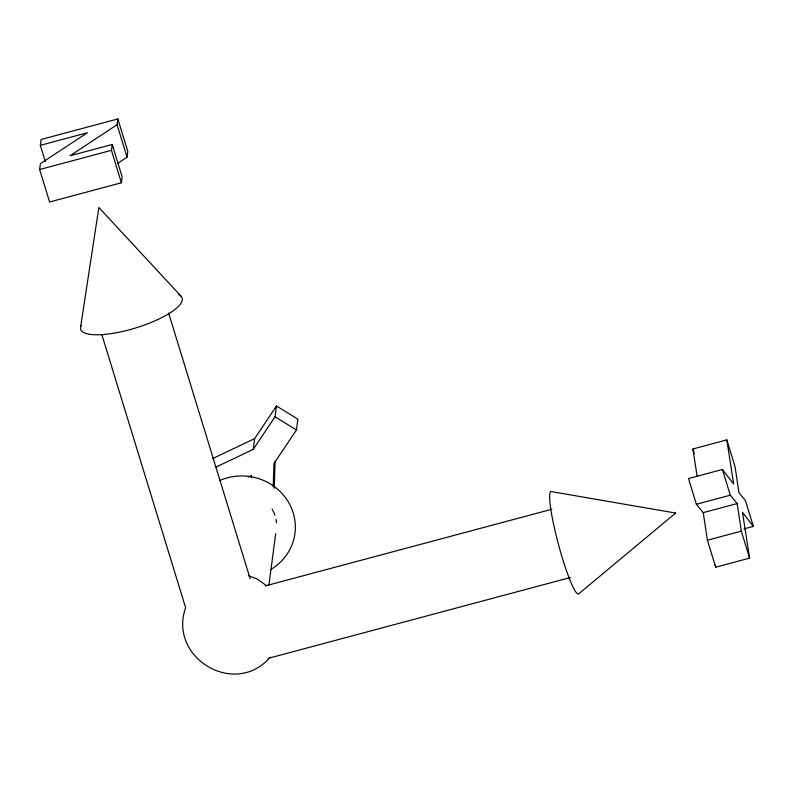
<?xml version="1.0" encoding="UTF-8"?>
<svg xmlns="http://www.w3.org/2000/svg" width="793" height="793" viewBox="0 0 793 793"><rect width="100%" height="100%" fill="white"/><g stroke="black" fill="none" stroke-linecap="round" stroke-linejoin="round"><path stroke-width="1.19" d="M273.208 486.902L273.922 463.598L296.453 429.955L297.881 419.17L276.479 405.996L254.632 438.608L253.215 449.393L215.557 467.305M274.249 488.389L275.082 461.407M251.341 477.832L251.54 475.413L248.268 477.099M45.31 161.564L40.324 145.337L41.097 139.479L117.84 118.94L127.802 151.394L127.039 157.163L117.84 163.229M117.84 118.94L117.086 124.709L70.052 155.745L112.229 144.455L122.181 176.908L121.408 182.777L49.612 201.987L39.65 169.533L40.423 163.665L87.379 132.758L40.324 145.337M121.408 182.777L111.456 150.323L112.229 144.455M253.215 449.393L275.052 416.781L276.479 405.996M268.906 585.165L275.686 533.709M80.559 327.231L98.877 207.498L181.141 296.285M270.235 657.149C234.946 698.246 167.838 657.635 185.621 607.686L101.861 334.696M212.544 458.632L254.632 438.608M39.65 169.533L111.456 150.323M697.146 476.395L692.894 448.977L726.814 439.897L735.071 466.819L738.967 492.76L745.43 500.581L753.35 526.383L743.993 528.881M265.219 585.928L551.878 509.235M726.814 439.897L733.654 484.008L722.403 469.476L688.483 478.546L696.383 504.289L703.242 512.635L707.406 540.221L715.683 567.203L749.603 558.133L742.476 512.298L753.35 526.383M696.383 504.289L730.303 495.209L737.163 503.555L741.326 531.151L749.603 558.133M703.242 512.635L737.163 503.555M707.406 540.221L741.326 531.151M268.173 658.368L570.355 577.522M248.447 575.678L257.101 578.969L266.458 585.601M275.052 416.781L296.453 429.955M722.403 469.476L730.303 495.209M692.894 448.977L694.331 453.655M117.086 124.709L127.039 157.163M168.612 312.997L250.162 578.771M715.306 564.794L715.683 567.203M272.098 509.126A35.378 33.673 7.5 0 1 274.913 515.212M276.063 519.484A35.378 33.673 7.5 0 1 276.539 522.775M219.82 480.459A53.072 50.504 7.5 0 1 288.741 502.623A53.072 50.504 7.5 0 1 270.988 569.374M178.782 294.609A53.072 14.958 -17.1 0 1 137.308 327.459A53.072 14.958 -17.1 0 1 81.055 325.477M675.646 513.051L578.603 593.927A53.072 6.503 75 0 1 558.807 545.743A53.072 6.503 75 0 1 550.848 491.521L675.646 513.051"/></g></svg>
